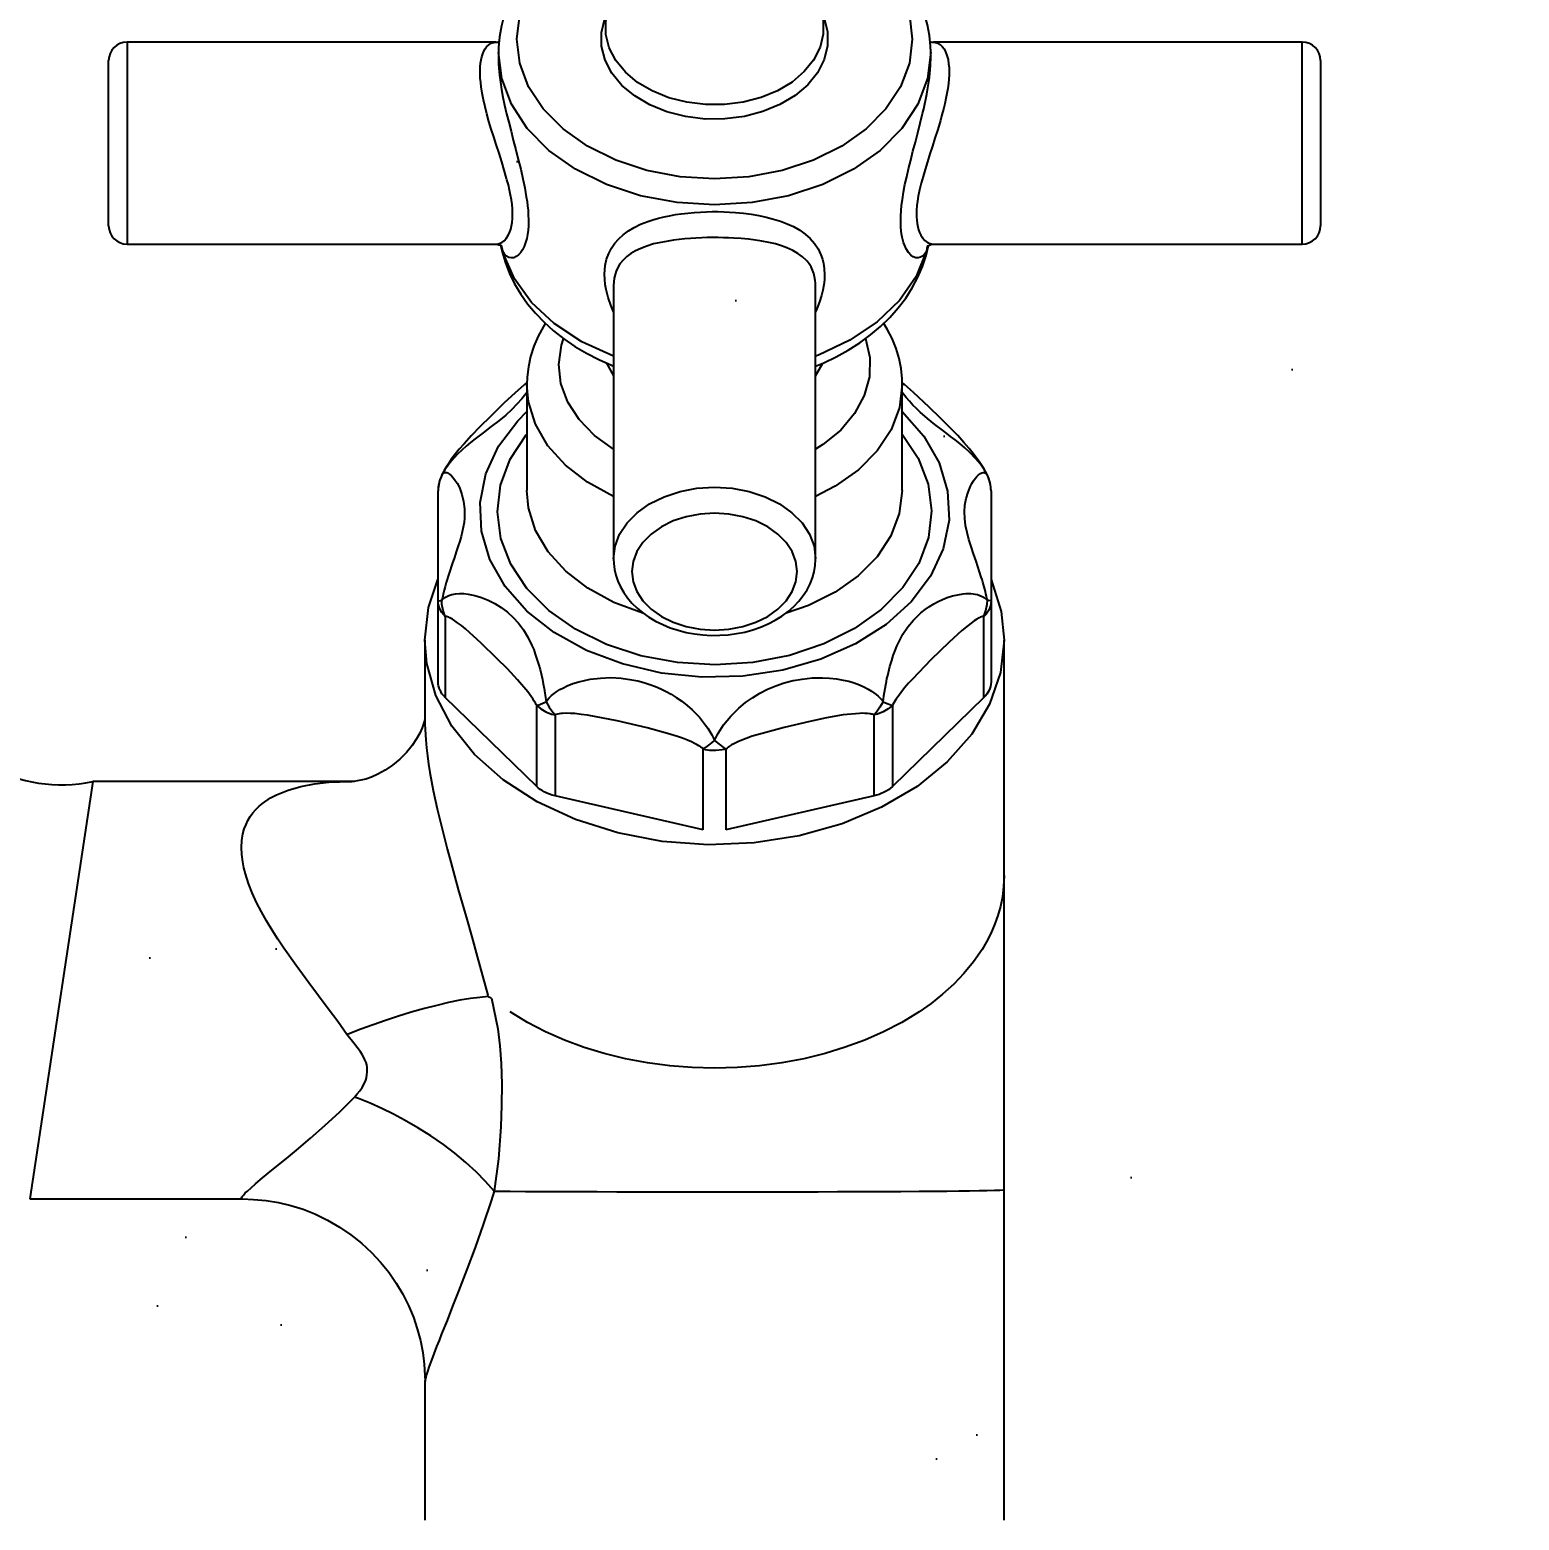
# Model space of a CAD drawing. Extents: x -36 to 357, y 137 to 237.
# Drawn here: x 42.574 to 42.647, y 152.6868 to 152.7598 of the extents above; entities that cross this region are included whole.
import ezdxf

# ---------------------------------------------------------------- set-up
doc = ezdxf.new("R2010")
doc.units = 0
doc.header["$LTSCALE"] = 0.01
doc.layers.get('0').update_dxf_attribs({"linetype": 'CONTINUOUS'})
doc.layers.get('DEFPOINTS').update_dxf_attribs({"linetype": 'CONTINUOUS'})
for name, color, linetype in [('01', 1, 'CONTINUOUS'), ('A-HACHURAPARED', 254, 'CONTINUOUS'), ('ARQ-CTA-1_025', 1, 'CONTINUOUS')]:
    doc.layers.add(name, color=color, linetype=linetype)
doc.styles.add('FNDE Texto Cota 0025', font='verdana.ttf', dxfattribs={"height": 0.04})
doc.dimstyles.new('FNDE 1-0025', dxfattribs={"dimscale": 5, "dimtxt": 0.04, "dimasz": 0.0035, "dimexe": 0.15, "dimexo": 0.15, "dimgap": 0.0025, "dimtad": 1, "dimzin": 1, "dimdsep": 46, "dimtxsty": 'FNDE Texto Cota 0025', "dimblk": 'tic', "dimcen": 0.015, "dimdle": 0.15, "dimse1": 1, "dimse2": 1, "dimclrd": 251, "dimclre": 251, "dimclrt": 256, "dimaunit": 1, "dimadec": 3, "dimazin": 0, "dimtfac": 1, "dimtix": 1, "dimtmove": 2, "dimatfit": 3, "dimfxl": 0.15, "dimtvp": 1, "dimtolj": 1, "dimtzin": 0, "dimarcsym": 0})

# ---------------------------------------------------------------- blocks, each defined once
blk = doc.blocks.new('tic')
at = {"color": 251}
for p, q in [((0, -1), (0, 1)), ((-1, 0), (1, 0))]:
    blk.add_line(p, q, dxfattribs=at)
blk.add_line((-0.6, -0.6), (0.6, 0.6))
blk = doc.blocks.new('*D446')
at = {"layer": 'ARQ-CTA-1_025', "color": 251, "lineweight": -2}
for p, q in [((42.423507, 152.69332), (42.423507, 152.71082)), ((42.423507, 152.62582), (42.423507, 152.67582)), ((42.423507, 152.60832), (42.423507, 152.59082))]:
    blk.add_line(p, q, dxfattribs=at)
at = {"layer": 'DEFPOINTS', "color": 0}
for p in [(42.423507, 152.67582), (42.835528, 152.67582), (42.835528, 152.62582)]:
    blk.add_point(p, dxfattribs=at)
at = {"layer": 'ARQ-CTA-1_025', "color": 251, "lineweight": -2, "xscale": 0.0175, "yscale": 0.0175, "zscale": 0.0175}
for p, rotation in [((42.423507, 152.67582), 270), ((42.423507, 152.62582), 90)]:
    blk.add_blockref('tic', p, dxfattribs=dict(at, rotation=rotation))
at = {"layer": 'ARQ-CTA-1_025', "insert": (42.390188, 152.65082), "char_height": 0.04, "attachment_point": 5, "rotation": 90, "style": 'FNDE Texto Cota 0025'}
blk.add_mtext('\\A1;0.05', dxfattribs=at)
blk = doc.blocks.new('*D447')
at = {"layer": 'ARQ-CTA-1_025', "color": 251, "lineweight": -2}
for p, q in [((42.300375, 152.783372), (42.300375, 152.800872)), ((42.300375, 152.675872), (42.300375, 152.765872)), ((42.300375, 152.658372), (42.300375, 152.640872))]:
    blk.add_line(p, q, dxfattribs=at)
at = {"layer": 'DEFPOINTS', "color": 0}
for p in [(42.300375, 152.765872), (42.712396, 152.765872), (42.712396, 152.675872)]:
    blk.add_point(p, dxfattribs=at)
at = {"layer": 'ARQ-CTA-1_025', "color": 251, "lineweight": -2, "xscale": 0.0175, "yscale": 0.0175, "zscale": 0.0175}
for p, rotation in [((42.300375, 152.765872), 270), ((42.300375, 152.675872), 90)]:
    blk.add_blockref('tic', p, dxfattribs=dict(at, rotation=rotation))
at = {"layer": 'ARQ-CTA-1_025', "insert": (42.267056, 152.720872), "char_height": 0.04, "attachment_point": 5, "rotation": 90, "style": 'FNDE Texto Cota 0025'}
blk.add_mtext('\\A1;0.10', dxfattribs=at)
blk = doc.blocks.new('A$C093F1C31')
at = {"layer": '01', "ltscale": 10}
for p, q in [((0.05583, 0.13874), (0.05583, 0.12224)), ((0.08595, 0.13874), (0.05583, 0.13874)), ((0.08617, 0.13793), (0.08617, 0.13738)), ((0.12149, 0.13738), (0.12149, 0.13793)), ((0.15183, 0.13874), (0.1217, 0.13874)), ((0.15183, 0.12224), (0.15183, 0.13874)), ((0.05433, 0.12374), (0.05433, 0.13724)), ((0.12149, 0.13728), (0.12149, 0.13738)), ((0.15333, 0.13724), (0.15333, 0.12374)), ((0.05583, 0.12224), (0.08595, 0.12224)), ((0.08636, 0.12217), (0.08637, 0.12213)), ((0.08636, 0.12214), (0.08638, 0.12205)), ((0.1217, 0.12224), (0.15183, 0.12224)), ((0.09558, 0.11886), (0.09558, 0.11882)), ((0.09558, 0.11882), (0.09558, 0.09654)), ((0.11208, 0.09654), (0.11208, 0.11882)), ((0.0885, 0.11077), (0.0885, 0.10211)), ((0.11916, 0.10211), (0.11916, 0.11077)), ((0.08125, 0.09307), (0.08125, 0.10207)), ((0.12641, 0.10207), (0.12641, 0.09307)), ((0.08125, 0.08646), (0.08125, 0.09307)), ((0.12641, 0.09307), (0.12641, 0.08646)), ((0.08182, 0.09182), (0.08182, 0.08521)), ((0.12583, 0.08521), (0.12583, 0.09182)), ((0.08017, 0.08989), (0.08017, 0.08322)), ((0.12748, 0.07065), (0.12748, 0.08989)), ((0.0893, 0.07793), (0.08182, 0.08521)), ((0.0893, 0.07793), (0.0893, 0.08454)), ((0.12583, 0.08521), (0.11836, 0.07793)), ((0.11836, 0.08454), (0.11836, 0.07793)), ((0.0908, 0.08377), (0.0908, 0.07716)), ((0.11686, 0.07716), (0.11686, 0.08377)), ((0.1029, 0.07438), (0.1029, 0.08099)), ((0.10475, 0.08099), (0.10475, 0.07438)), ((0.05303, 0.07834), (0.04789, 0.04423)), ((0.07415, 0.07834), (0.05303, 0.07834)), ((0.07406, 0.07834), (0.07415, 0.07834)), ((0.07415, 0.07834), (0.07419, 0.07834)), ((0.1029, 0.07438), (0.0908, 0.07716)), ((0.11686, 0.07716), (0.10475, 0.07438)), ((0.12748, 0.04498), (0.12748, 0.07065)), ((0.04789, 0.04423), (0.06527, 0.04423)), ((0.12748, 0.01799), (0.12748, 0.04498)), ((0.08017, 0.02934), (0.08017, 0.01799))]:
    blk.add_line(p, q, dxfattribs=at)
for points in [[(0.10002, 0.15055, 0), (0.09962, 0.15049, 0), (0.09846, 0.15025, 0), (0.09733, 0.14996, 0), (0.09622, 0.14961, 0), (0.09515, 0.1492, 0), (0.09412, 0.14874, 0), (0.09314, 0.14824, 0), (0.0922, 0.14768, 0), (0.09131, 0.14707, 0), (0.09049, 0.14642, 0), (0.08972, 0.14573, 0), (0.08902, 0.145, 0), (0.0884, 0.14424, 0), (0.08784, 0.14345, 0), (0.08736, 0.14263, 0), (0.08696, 0.14179, 0), (0.08664, 0.14093, 0), (0.08641, 0.14006, 0), (0.08625, 0.13918, 0), (0.08617, 0.1383, 0), (0.08617, 0.13789, 0)], [(0.11974, 0.14097, 0), (0.11998, 0.13899, 0), (0.11974, 0.13701, 0), (0.11901, 0.13508, 0), (0.11782, 0.13328, 0), (0.1162, 0.13165, 0), (0.11421, 0.13024, 0), (0.11191, 0.1291, 0), (0.10935, 0.12826, 0), (0.10663, 0.12774, 0), (0.10383, 0.12757, 0), (0.10102, 0.12774, 0), (0.0983, 0.12826, 0), (0.09575, 0.1291, 0), (0.09344, 0.13024, 0), (0.09145, 0.13165, 0), (0.08983, 0.13328, 0), (0.08864, 0.13508, 0), (0.08792, 0.13701, 0), (0.08767, 0.13899, 0), (0.08792, 0.14097, 0)], [(0.12149, 0.13796, 0), (0.12147, 0.13841, 0), (0.12139, 0.13929, 0), (0.12122, 0.14016, 0), (0.12098, 0.14102, 0), (0.12066, 0.14187, 0), (0.12025, 0.1427, 0), (0.11978, 0.1435, 0), (0.11923, 0.14428, 0), (0.1186, 0.14504, 0), (0.11791, 0.14576, 0), (0.11715, 0.14644, 0), (0.11633, 0.14708, 0), (0.11545, 0.14768, 0), (0.11451, 0.14824, 0), (0.11353, 0.14875, 0), (0.1125, 0.1492, 0), (0.11143, 0.14961, 0), (0.11033, 0.14995, 0), (0.1092, 0.15025, 0), (0.10804, 0.15049, 0), (0.10764, 0.15055, 0)], [(0.11243, 0.14158, 0), (0.11271, 0.1405, 0), (0.11271, 0.1394, 0), (0.11245, 0.13832, 0), (0.11192, 0.13728, 0), (0.11115, 0.13633, 0), (0.11016, 0.13548, 0), (0.10897, 0.13477, 0), (0.10763, 0.13422, 0), (0.10617, 0.13384, 0), (0.10464, 0.13365, 0), (0.10308, 0.13364, 0), (0.10155, 0.13383, 0), (0.10009, 0.1342, 0), (0.09874, 0.13475, 0), (0.09754, 0.13545, 0), (0.09654, 0.13629, 0), (0.09576, 0.13724, 0), (0.09522, 0.13827, 0), (0.09495, 0.13936, 0), (0.09494, 0.14045, 0), (0.0952, 0.14154, 0), (0.09522, 0.14158, 0)], [(0.11277, 0.14071, 0), (0.11305, 0.13959, 0), (0.11306, 0.13844, 0), (0.11279, 0.13732, 0), (0.11224, 0.13624, 0), (0.11144, 0.13525, 0), (0.1104, 0.13437, 0), (0.10917, 0.13364, 0), (0.10777, 0.13306, 0), (0.10626, 0.13267, 0), (0.10467, 0.13247, 0), (0.10305, 0.13246, 0), (0.10146, 0.13266, 0), (0.09994, 0.13304, 0), (0.09854, 0.13361, 0), (0.0973, 0.13434, 0), (0.09626, 0.13521, 0), (0.09544, 0.1362, 0), (0.09489, 0.13727, 0), (0.0946, 0.1384, 0), (0.09459, 0.13954, 0), (0.09487, 0.14066, 0), (0.09489, 0.14071, 0)], [(0.08596, 0.12224, 0), (0.08603, 0.12224, 0), (0.08623, 0.12228, 0), (0.08644, 0.12238, 0), (0.08664, 0.12252, 0), (0.0868, 0.12269, 0), (0.08694, 0.12291, 0), (0.08707, 0.12316, 0), (0.08718, 0.12346, 0), (0.08725, 0.12372, 0), (0.08729, 0.12401, 0), (0.08732, 0.12432, 0), (0.08733, 0.12465, 0), (0.08733, 0.12488, 0), (0.08732, 0.12512, 0), (0.08728, 0.12548, 0), (0.08723, 0.12585, 0), (0.08717, 0.12624, 0), (0.08708, 0.12665, 0), (0.08698, 0.12707, 0), (0.08687, 0.1275, 0), (0.08684, 0.12761, 0), (0.08665, 0.12828, 0), (0.08644, 0.12896, 0), (0.08622, 0.12966, 0), (0.08599, 0.13037, 0), (0.08579, 0.131, 0), (0.08559, 0.13163, 0), (0.0854, 0.13226, 0), (0.08522, 0.13289, 0), (0.08508, 0.13346, 0), (0.08495, 0.13402, 0), (0.08484, 0.13457, 0), (0.08476, 0.1351, 0), (0.08472, 0.13545, 0), (0.08469, 0.13579, 0), (0.08467, 0.13611, 0), (0.08467, 0.13643, 0), (0.08468, 0.13673, 0), (0.08471, 0.13701, 0), (0.08475, 0.13729, 0), (0.08481, 0.13755, 0), (0.08489, 0.13778, 0), (0.08498, 0.138, 0), (0.08508, 0.13819, 0), (0.0852, 0.13835, 0), (0.08539, 0.13853, 0), (0.08559, 0.13866, 0), (0.08581, 0.13872, 0), (0.08596, 0.13874, 0)], [(0.12149, 0.13793, 0), (0.12122, 0.13576, 0), (0.12042, 0.13366, 0), (0.11912, 0.13168, 0), (0.11735, 0.1299, 0), (0.11518, 0.12836, 0), (0.11266, 0.12711, 0), (0.10987, 0.12619, 0), (0.10689, 0.12563, 0), (0.10383, 0.12544, 0), (0.10076, 0.12563, 0), (0.09779, 0.12619, 0), (0.095, 0.12711, 0), (0.09248, 0.12836, 0), (0.0903, 0.1299, 0), (0.08853, 0.13168, 0), (0.08723, 0.13366, 0), (0.08644, 0.13576, 0), (0.08617, 0.1379, 0)], [(0.12171, 0.13874, 0), (0.12186, 0.13872, 0), (0.12206, 0.13866, 0), (0.12226, 0.13854, 0), (0.12242, 0.13839, 0), (0.12257, 0.13819, 0), (0.1227, 0.13795, 0), (0.12281, 0.13766, 0), (0.1229, 0.13733, 0), (0.12295, 0.13696, 0), (0.12298, 0.13668, 0), (0.12299, 0.13638, 0), (0.12298, 0.13607, 0), (0.12296, 0.13572, 0), (0.12293, 0.13535, 0), (0.12288, 0.13496, 0), (0.12281, 0.13455, 0), (0.12273, 0.13413, 0), (0.12263, 0.13369, 0), (0.12252, 0.13325, 0), (0.1224, 0.13279, 0), (0.12227, 0.13233, 0), (0.12206, 0.13161, 0), (0.12183, 0.13089, 0), (0.12163, 0.13025, 0), (0.12142, 0.12961, 0), (0.12121, 0.12897, 0), (0.12102, 0.12833, 0), (0.12086, 0.12777, 0), (0.12071, 0.12723, 0), (0.12058, 0.12668, 0), (0.12047, 0.12615, 0), (0.12041, 0.12576, 0), (0.12036, 0.12538, 0), (0.12033, 0.12501, 0), (0.12032, 0.12465, 0), (0.12032, 0.12443, 0), (0.12034, 0.12422, 0), (0.12037, 0.12393, 0), (0.12042, 0.12366, 0), (0.12049, 0.12341, 0), (0.12057, 0.12318, 0), (0.12067, 0.12298, 0), (0.12078, 0.1228, 0), (0.12081, 0.12275, 0), (0.121, 0.12254, 0), (0.12121, 0.12238, 0), (0.12144, 0.12228, 0), (0.12167, 0.12224, 0), (0.1217, 0.12224, 0)], [(0.12149, 0.13793, 0), (0.12149, 0.13796, 0)], [(0.08617, 0.13738, 0), (0.08617, 0.13719, 0), (0.08618, 0.13692, 0), (0.0862, 0.13664, 0), (0.08622, 0.13635, 0), (0.08625, 0.13605, 0), (0.08633, 0.13547, 0), (0.08642, 0.13487, 0), (0.08654, 0.13424, 0), (0.08668, 0.13358, 0), (0.08684, 0.13289, 0), (0.08701, 0.13219, 0), (0.0872, 0.13146, 0), (0.08738, 0.13074, 0), (0.08759, 0.12995, 0), (0.08779, 0.12916, 0), (0.08799, 0.12836, 0), (0.08817, 0.12758, 0), (0.08833, 0.12683, 0), (0.08839, 0.12646, 0), (0.08845, 0.12609, 0), (0.08851, 0.12573, 0), (0.08855, 0.12537, 0), (0.08859, 0.12502, 0), (0.08861, 0.12469, 0), (0.08863, 0.12413, 0), (0.08862, 0.12374, 0), (0.08859, 0.12338, 0), (0.08855, 0.12303, 0), (0.08849, 0.12271, 0), (0.08839, 0.12236, 0), (0.08827, 0.12205, 0), (0.08814, 0.12177, 0), (0.08798, 0.12154, 0), (0.08781, 0.12135, 0), (0.08762, 0.12122, 0), (0.08743, 0.12113, 0), (0.08723, 0.12111, 0), (0.08703, 0.12115, 0), (0.08684, 0.12125, 0), (0.08675, 0.12133, 0), (0.08667, 0.12143, 0), (0.08658, 0.12155, 0), (0.08651, 0.12168, 0)], [(0.12115, 0.12168, 0), (0.12106, 0.12154, 0), (0.12097, 0.12141, 0), (0.12081, 0.12126, 0), (0.12064, 0.12116, 0), (0.12046, 0.12111, 0), (0.12027, 0.12112, 0), (0.12006, 0.1212, 0), (0.11986, 0.12134, 0), (0.11966, 0.12156, 0), (0.11948, 0.12184, 0), (0.11933, 0.12218, 0), (0.11926, 0.12237, 0), (0.1192, 0.12259, 0), (0.11915, 0.12282, 0), (0.1191, 0.12307, 0), (0.11907, 0.12333, 0), (0.11904, 0.12361, 0), (0.11903, 0.12413, 0), (0.11904, 0.12454, 0), (0.11906, 0.12497, 0), (0.11911, 0.12542, 0), (0.11917, 0.12589, 0), (0.11926, 0.12648, 0), (0.11938, 0.1271, 0), (0.11952, 0.12774, 0), (0.11967, 0.1284, 0), (0.11985, 0.12911, 0), (0.12003, 0.12983, 0), (0.12023, 0.13058, 0), (0.12042, 0.13133, 0), (0.12062, 0.13211, 0), (0.12082, 0.1329, 0), (0.12091, 0.1333, 0), (0.121, 0.13369, 0), (0.12108, 0.13409, 0), (0.12116, 0.13448, 0), (0.12122, 0.13483, 0), (0.12128, 0.13517, 0), (0.12133, 0.13551, 0), (0.12138, 0.13584, 0), (0.12142, 0.13617, 0), (0.12145, 0.13649, 0), (0.12147, 0.13681, 0), (0.12148, 0.13711, 0), (0.12149, 0.13728, 0)], [(0.09557, 0.11672, 0), (0.09535, 0.11724, 0), (0.09513, 0.11789, 0), (0.09497, 0.11852, 0), (0.0949, 0.11895, 0), (0.09485, 0.11937, 0), (0.09484, 0.11978, 0), (0.09486, 0.12015, 0), (0.0949, 0.1205, 0), (0.09501, 0.121, 0), (0.09518, 0.12146, 0), (0.0954, 0.12191, 0), (0.09568, 0.12232, 0), (0.096, 0.12268, 0), (0.09637, 0.12301, 0), (0.09679, 0.12332, 0), (0.09726, 0.1236, 0), (0.09779, 0.12386, 0), (0.09837, 0.12409, 0), (0.09879, 0.12423, 0), (0.09924, 0.12435, 0), (0.0997, 0.12447, 0), (0.10015, 0.12456, 0), (0.10063, 0.12465, 0), (0.10111, 0.12472, 0), (0.10163, 0.12478, 0), (0.10216, 0.12483, 0), (0.10269, 0.12486, 0), (0.10316, 0.12488, 0), (0.10362, 0.12489, 0), (0.10409, 0.12489, 0), (0.10458, 0.12488, 0), (0.10506, 0.12486, 0), (0.10554, 0.12483, 0), (0.10619, 0.12476, 0), (0.10682, 0.12468, 0), (0.10745, 0.12457, 0), (0.10805, 0.12445, 0), (0.10865, 0.12429, 0), (0.10922, 0.12411, 0), (0.10976, 0.1239, 0), (0.11027, 0.12367, 0), (0.11078, 0.12338, 0), (0.11123, 0.12306, 0), (0.11164, 0.12269, 0), (0.112, 0.12229, 0), (0.11229, 0.12185, 0), (0.11252, 0.12137, 0), (0.11264, 0.12102, 0), (0.11273, 0.12065, 0), (0.11279, 0.12026, 0), (0.11281, 0.11974, 0), (0.1128, 0.11933, 0), (0.11275, 0.11892, 0), (0.11268, 0.11849, 0), (0.11257, 0.11805, 0), (0.1124, 0.11751, 0), (0.11219, 0.11696, 0), (0.11208, 0.11672, 0)], [(0.08596, 0.12224, 0), (0.08601, 0.12223, 0), (0.08621, 0.12219, 0), (0.08633, 0.12214, 0), (0.0864, 0.12209, 0), (0.08644, 0.12206, 0), (0.08644, 0.12206, 0)], [(0.08638, 0.12214, 0), (0.08636, 0.12217, 0)], [(0.08651, 0.12168, 0), (0.08646, 0.12192, 0), (0.08638, 0.12214, 0)], [(0.08638, 0.12205, 0), (0.08648, 0.1216, 0), (0.08674, 0.12071, 0), (0.08708, 0.11984, 0), (0.08749, 0.11899, 0), (0.08799, 0.11816, 0), (0.08855, 0.11736, 0), (0.08919, 0.11659, 0), (0.0899, 0.11585, 0), (0.09067, 0.11515, 0), (0.09151, 0.11449, 0), (0.09241, 0.11388, 0), (0.09336, 0.11332, 0), (0.09436, 0.1128, 0), (0.0954, 0.11234, 0), (0.09557, 0.11227, 0)], [(0.08639, 0.12214, 0), (0.08651, 0.12168, 0)], [(0.11208, 0.11882, 0), (0.11207, 0.11905, 0), (0.11205, 0.11926, 0), (0.112, 0.11956, 0), (0.11193, 0.11985, 0), (0.11183, 0.12012, 0), (0.11171, 0.12038, 0), (0.11155, 0.12062, 0), (0.11138, 0.12085, 0), (0.11133, 0.12091, 0), (0.11101, 0.12121, 0), (0.11064, 0.12148, 0), (0.11021, 0.12173, 0), (0.10974, 0.12194, 0), (0.10929, 0.1221, 0), (0.1088, 0.12225, 0), (0.10827, 0.12237, 0), (0.1077, 0.12248, 0), (0.10716, 0.12256, 0), (0.1066, 0.12263, 0), (0.10601, 0.12269, 0), (0.1054, 0.12273, 0), (0.10497, 0.12275, 0), (0.10455, 0.12276, 0), (0.10412, 0.12277, 0), (0.10367, 0.12277, 0), (0.10323, 0.12277, 0), (0.10278, 0.12275, 0), (0.10231, 0.12273, 0), (0.10185, 0.1227, 0), (0.10139, 0.12267, 0), (0.10093, 0.12262, 0), (0.10047, 0.12256, 0), (0.10004, 0.12249, 0), (0.09943, 0.12238, 0), (0.09885, 0.12225, 0), (0.0983, 0.12208, 0), (0.0978, 0.12189, 0), (0.09738, 0.12169, 0), (0.097, 0.12147, 0), (0.09665, 0.12122, 0), (0.09635, 0.12093, 0), (0.0961, 0.12062, 0), (0.0959, 0.12028, 0), (0.09578, 0.12002, 0), (0.0957, 0.11975, 0), (0.09563, 0.11947, 0), (0.09559, 0.11917, 0), (0.09558, 0.11886, 0)], [(0.11208, 0.11228, 0), (0.11274, 0.11255, 0), (0.11377, 0.11303, 0), (0.11475, 0.11358, 0), (0.11569, 0.11417, 0), (0.11657, 0.11482, 0), (0.11739, 0.11551, 0), (0.11815, 0.11624, 0), (0.11883, 0.11702, 0), (0.11944, 0.11783, 0), (0.11998, 0.11867, 0), (0.12043, 0.11953, 0), (0.12081, 0.12042, 0), (0.1211, 0.12132, 0), (0.12129, 0.12213, 0)], [(0.12126, 0.12212, 0), (0.12118, 0.1219, 0), (0.12115, 0.12168, 0)], [(0.12126, 0.12212, 0), (0.12115, 0.12168, 0)], [(0.1212, 0.12204, 0), (0.12121, 0.12205, 0), (0.12125, 0.12209, 0), (0.12132, 0.12213, 0), (0.12143, 0.12219, 0), (0.12158, 0.12223, 0), (0.12171, 0.12224, 0)], [(0.09558, 0.11308, 0), (0.09299, 0.11426, 0), (0.09073, 0.11574, 0), (0.08888, 0.11747, 0), (0.08747, 0.11941, 0), (0.08656, 0.12149, 0), (0.08651, 0.12168, 0)], [(0.12115, 0.12168, 0), (0.12029, 0.11959, 0), (0.11893, 0.11764, 0), (0.11711, 0.11589, 0), (0.11488, 0.11438, 0), (0.11233, 0.11317, 0), (0.11208, 0.11308, 0)], [(0.08999, 0.11576, 0), (0.08984, 0.1155, 0), (0.08941, 0.11471, 0), (0.08906, 0.11389, 0), (0.0888, 0.11306, 0), (0.08862, 0.11222, 0), (0.08852, 0.11137, 0), (0.0885, 0.11078, 0)], [(0.11916, 0.11078, 0), (0.11914, 0.11122, 0), (0.11906, 0.11207, 0), (0.1189, 0.1129, 0), (0.11865, 0.11372, 0), (0.11833, 0.11452, 0), (0.11793, 0.1153, 0), (0.11766, 0.11576, 0)], [(0.09558, 0.10549, 0), (0.09402, 0.10661, 0), (0.09276, 0.1079, 0), (0.09184, 0.10932, 0), (0.09128, 0.11084, 0), (0.0911, 0.1124, 0), (0.09131, 0.11397, 0), (0.09148, 0.11451, 0)], [(0.11617, 0.11452, 0), (0.11652, 0.11297, 0), (0.11648, 0.1114, 0), (0.11606, 0.10986, 0), (0.11527, 0.1084, 0), (0.11413, 0.10705, 0), (0.11267, 0.10587, 0), (0.11208, 0.10549, 0)], [(0.09499, 0.11252, 0), (0.09558, 0.11149, 0)], [(0.11208, 0.11149, 0), (0.11266, 0.11251, 0)], [(0.0885, 0.11092, 0), (0.08824, 0.11071, 0), (0.08754, 0.1101, 0), (0.08662, 0.10924, 0), (0.08549, 0.10814, 0), (0.08469, 0.10735, 0), (0.08395, 0.10658, 0), (0.08337, 0.10593, 0), (0.08297, 0.10548, 0), (0.08265, 0.10508, 0), (0.08235, 0.10469, 0), (0.08209, 0.1043, 0), (0.0819, 0.10401, 0), (0.08174, 0.10374, 0), (0.08159, 0.10347, 0), (0.08155, 0.10338, 0)], [(0.12611, 0.10338, 0), (0.1261, 0.1034, 0), (0.12596, 0.10367, 0), (0.12581, 0.10392, 0), (0.12566, 0.10416, 0), (0.12544, 0.10449, 0), (0.12521, 0.10481, 0), (0.12496, 0.10513, 0), (0.12463, 0.10554, 0), (0.12419, 0.10604, 0), (0.12369, 0.10659, 0), (0.12308, 0.10722, 0), (0.12226, 0.10804, 0), (0.12135, 0.10893, 0), (0.12008, 0.11012, 0), (0.11933, 0.11077, 0), (0.11916, 0.11092, 0)], [(0.0885, 0.11013, 0), (0.08841, 0.11002, 0), (0.08807, 0.10959, 0), (0.08768, 0.10915, 0), (0.08725, 0.10871, 0), (0.08677, 0.10827, 0), (0.0862, 0.1078, 0), (0.08558, 0.10733, 0), (0.08493, 0.10683, 0), (0.0846, 0.10658, 0), (0.08426, 0.10632, 0), (0.0839, 0.10603, 0), (0.08354, 0.10573, 0), (0.08319, 0.10541, 0), (0.08284, 0.10508, 0), (0.08258, 0.10481, 0), (0.08234, 0.10454, 0), (0.08211, 0.10425, 0), (0.082, 0.1041, 0), (0.08189, 0.10396, 0), (0.0818, 0.10381, 0), (0.08171, 0.10367, 0), (0.08162, 0.10352, 0), (0.08155, 0.10337, 0)], [(0.09558, 0.10163, 0), (0.09346, 0.10278, 0), (0.09166, 0.10418, 0), (0.09022, 0.10577, 0), (0.0892, 0.10752, 0), (0.08863, 0.10936, 0), (0.0885, 0.11078, 0)], [(0.11916, 0.11078, 0), (0.11893, 0.1089, 0), (0.11824, 0.10707, 0), (0.11711, 0.10536, 0), (0.11558, 0.10381, 0), (0.11369, 0.10247, 0), (0.11208, 0.10163, 0)], [(0.12611, 0.10337, 0), (0.12602, 0.10354, 0), (0.12588, 0.10378, 0), (0.12572, 0.10402, 0), (0.12555, 0.10425, 0), (0.12536, 0.10449, 0), (0.12519, 0.10468, 0), (0.12502, 0.10487, 0), (0.12484, 0.10505, 0), (0.12465, 0.10524, 0), (0.12426, 0.1056, 0), (0.12385, 0.10595, 0), (0.12348, 0.10624, 0), (0.12311, 0.10653, 0), (0.12279, 0.10678, 0), (0.12246, 0.10703, 0), (0.12182, 0.10751, 0), (0.12121, 0.108, 0), (0.12063, 0.1085, 0), (0.12032, 0.1088, 0), (0.12002, 0.10909, 0), (0.11975, 0.1094, 0), (0.11949, 0.1097, 0), (0.11927, 0.10998, 0), (0.11915, 0.11013, 0)], [(0.11916, 0.10856, 0), (0.12092, 0.10655, 0), (0.12217, 0.10436, 0), (0.12286, 0.10205, 0), (0.12298, 0.09969, 0), (0.12251, 0.09734, 0), (0.12147, 0.0951, 0), (0.1199, 0.09301, 0), (0.11784, 0.09115, 0), (0.11535, 0.08957, 0), (0.11251, 0.08832, 0), (0.10941, 0.08744, 0), (0.10614, 0.08695, 0), (0.1028, 0.08687, 0), (0.09949, 0.0872, 0), (0.09631, 0.08794, 0), (0.09336, 0.08905, 0), (0.09073, 0.09051, 0), (0.0885, 0.09226, 0), (0.08673, 0.09427, 0), (0.08548, 0.09646, 0), (0.08479, 0.09878, 0), (0.08468, 0.10114, 0), (0.08515, 0.10348, 0), (0.08618, 0.10573, 0), (0.08776, 0.10781, 0), (0.0885, 0.10856, 0)], [(0.11916, 0.10672, 0), (0.12047, 0.10474, 0), (0.12128, 0.10263, 0), (0.12156, 0.10045, 0), (0.1213, 0.09827, 0), (0.12051, 0.09616, 0), (0.11921, 0.09418, 0), (0.11745, 0.09238, 0), (0.11527, 0.09083, 0), (0.11274, 0.08957, 0), (0.10995, 0.08864, 0), (0.10696, 0.08807, 0), (0.10388, 0.08787, 0), (0.1008, 0.08806, 0), (0.09781, 0.08861, 0), (0.09501, 0.08953, 0), (0.09247, 0.09078, 0), (0.09028, 0.09232, 0), (0.0885, 0.09411, 0), (0.08718, 0.09609, 0), (0.08637, 0.09819, 0), (0.08609, 0.10037, 0), (0.08635, 0.10255, 0), (0.08714, 0.10466, 0), (0.08844, 0.10665, 0), (0.0885, 0.10672, 0)], [(0.08155, 0.10337, 0), (0.08159, 0.10344, 0), (0.08165, 0.1035, 0), (0.08172, 0.10355, 0), (0.0818, 0.10357, 0), (0.08188, 0.10358, 0), (0.08195, 0.10357, 0), (0.08203, 0.10354, 0), (0.0821, 0.1035, 0), (0.08218, 0.10345, 0), (0.08234, 0.10331, 0), (0.08251, 0.10313, 0), (0.08265, 0.10294, 0), (0.08279, 0.10272, 0), (0.0829, 0.10251, 0), (0.08301, 0.10228, 0), (0.08319, 0.10178, 0), (0.08333, 0.10122, 0), (0.0834, 0.10062, 0), (0.08341, 0.10025, 0), (0.0834, 0.09988, 0), (0.08336, 0.0995, 0), (0.0833, 0.09911, 0), (0.08322, 0.09874, 0), (0.08312, 0.09836, 0), (0.08301, 0.09797, 0), (0.08289, 0.09758, 0), (0.08273, 0.09711, 0), (0.08257, 0.09663, 0), (0.0824, 0.09613, 0), (0.08231, 0.09587, 0), (0.08222, 0.0956, 0), (0.08214, 0.09535, 0), (0.08206, 0.0951, 0), (0.08198, 0.09485, 0), (0.08191, 0.09459, 0), (0.08182, 0.09428, 0), (0.08173, 0.09397, 0), (0.08166, 0.09365, 0), (0.08162, 0.09349, 0), (0.08159, 0.09334, 0), (0.08155, 0.09314, 0)], [(0.12611, 0.09314, 0), (0.12607, 0.09331, 0), (0.12603, 0.09349, 0), (0.12599, 0.09367, 0), (0.12595, 0.09385, 0), (0.1259, 0.09404, 0), (0.12585, 0.09423, 0), (0.12574, 0.09461, 0), (0.12568, 0.09483, 0), (0.12561, 0.09504, 0), (0.12547, 0.09547, 0), (0.12533, 0.0959, 0), (0.12519, 0.09633, 0), (0.12508, 0.09664, 0), (0.12498, 0.09694, 0), (0.12478, 0.09753, 0), (0.1246, 0.09812, 0), (0.12445, 0.09869, 0), (0.12433, 0.09925, 0), (0.12426, 0.09981, 0), (0.12424, 0.10036, 0), (0.12428, 0.1009, 0), (0.12437, 0.10145, 0), (0.12453, 0.10198, 0), (0.12473, 0.10246, 0), (0.12485, 0.10269, 0), (0.12497, 0.10289, 0), (0.12511, 0.10308, 0), (0.12525, 0.10325, 0), (0.1254, 0.10339, 0), (0.12554, 0.1035, 0), (0.12565, 0.10355, 0), (0.12576, 0.10358, 0), (0.12586, 0.10357, 0), (0.12591, 0.10356, 0), (0.12595, 0.10354, 0), (0.126, 0.10351, 0), (0.12604, 0.10347, 0), (0.12607, 0.10343, 0), (0.12611, 0.10337, 0)], [(0.08155, 0.10337, 0), (0.08136, 0.10289, 0), (0.08126, 0.10237, 0), (0.08125, 0.10207, 0)], [(0.09558, 0.09654, 0), (0.0957, 0.09756, 0), (0.09607, 0.09854, 0), (0.09668, 0.09946, 0), (0.09751, 0.10029, 0), (0.09852, 0.10101, 0), (0.0997, 0.1016, 0), (0.10101, 0.10203, 0), (0.10239, 0.10229, 0), (0.10383, 0.10238, 0), (0.10526, 0.10229, 0), (0.10665, 0.10203, 0), (0.10795, 0.1016, 0), (0.10913, 0.10101, 0), (0.11015, 0.10029, 0), (0.11097, 0.09946, 0), (0.11158, 0.09854, 0), (0.11195, 0.09756, 0), (0.11208, 0.09655, 0)], [(0.12641, 0.10207, 0), (0.12636, 0.10259, 0), (0.12623, 0.10309, 0), (0.12611, 0.10337, 0)], [(0.09796, 0.0921, 0), (0.09559, 0.09297, 0), (0.09347, 0.09412, 0), (0.09167, 0.09551, 0), (0.09023, 0.0971, 0), (0.08921, 0.09885, 0), (0.08863, 0.10069, 0), (0.0885, 0.10211, 0)], [(0.11916, 0.10211, 0), (0.11892, 0.10023, 0), (0.11823, 0.0984, 0), (0.1171, 0.09669, 0), (0.11557, 0.09514, 0), (0.11368, 0.09381, 0), (0.11149, 0.09272, 0), (0.10968, 0.09209, 0)], [(0.09558, 0.09654, 0), (0.09559, 0.09615, 0), (0.09566, 0.09566, 0), (0.09577, 0.09518, 0), (0.09593, 0.0947, 0), (0.09615, 0.09424, 0), (0.09641, 0.09378, 0), (0.09672, 0.09333, 0), (0.09708, 0.09291, 0), (0.0975, 0.0925, 0), (0.09796, 0.09211, 0), (0.09846, 0.09176, 0), (0.09901, 0.09143, 0), (0.09959, 0.09115, 0), (0.10021, 0.0909, 0), (0.10085, 0.09069, 0), (0.1015, 0.09052, 0), (0.10218, 0.0904, 0), (0.10286, 0.09031, 0), (0.10355, 0.09027, 0), (0.10425, 0.09028, 0), (0.10494, 0.09033, 0), (0.10562, 0.09042, 0), (0.10629, 0.09055, 0), (0.10695, 0.09073, 0), (0.10758, 0.09095, 0), (0.1082, 0.09121, 0), (0.10878, 0.09151, 0), (0.10932, 0.09185, 0), (0.10983, 0.09222, 0), (0.1103, 0.09263, 0), (0.11071, 0.09306, 0), (0.11107, 0.09352, 0), (0.11138, 0.09399, 0), (0.11163, 0.09448, 0), (0.11182, 0.09498, 0), (0.11196, 0.09547, 0), (0.11204, 0.09597, 0), (0.11208, 0.09647, 0), (0.11208, 0.09655, 0)], [(0.08017, 0.08989, 0), (0.08047, 0.09255, 0), (0.08122, 0.09483, 0)], [(0.12643, 0.09483, 0), (0.12725, 0.09223, 0), (0.12748, 0.08989, 0)], [(0.08125, 0.09307, 0), (0.08129, 0.0931, 0), (0.08143, 0.09312, 0), (0.08155, 0.09314, 0)], [(0.08182, 0.09182, 0), (0.08155, 0.09214, 0), (0.08136, 0.09249, 0), (0.08126, 0.09285, 0), (0.08125, 0.09307, 0)], [(0.08155, 0.09314, 0), (0.08162, 0.09322, 0), (0.08171, 0.09329, 0), (0.0818, 0.09336, 0), (0.0819, 0.09342, 0), (0.08201, 0.09348, 0), (0.08213, 0.09353, 0), (0.08237, 0.09361, 0), (0.08252, 0.09364, 0), (0.08267, 0.09367, 0), (0.083, 0.09369, 0), (0.08334, 0.09369, 0), (0.0837, 0.09365, 0), (0.08397, 0.0936, 0), (0.08424, 0.09354, 0), (0.08479, 0.09337, 0), (0.08534, 0.09315, 0), (0.08588, 0.09287, 0), (0.0864, 0.09254, 0), (0.0869, 0.09217, 0), (0.08737, 0.09174, 0), (0.0878, 0.09127, 0), (0.08821, 0.09072, 0), (0.08858, 0.09012, 0), (0.0889, 0.08946, 0), (0.08905, 0.08911, 0), (0.08918, 0.08874, 0), (0.08932, 0.08834, 0), (0.08945, 0.08792, 0), (0.08957, 0.08748, 0), (0.08968, 0.08703, 0), (0.08976, 0.08667, 0), (0.08983, 0.08631, 0), (0.0899, 0.08594, 0), (0.08993, 0.08575, 0), (0.08996, 0.08556, 0), (0.08999, 0.08538, 0), (0.09001, 0.08521, 0), (0.09004, 0.08503, 0), (0.09006, 0.08485, 0)], [(0.08182, 0.09182, 0), (0.08165, 0.09232, 0), (0.08156, 0.09283, 0), (0.08155, 0.09314, 0)], [(0.1176, 0.08485, 0), (0.11762, 0.08505, 0), (0.11766, 0.08534, 0), (0.1177, 0.08564, 0), (0.11775, 0.08594, 0), (0.11781, 0.08624, 0), (0.11786, 0.0865, 0), (0.11791, 0.08675, 0), (0.11797, 0.087, 0), (0.11803, 0.08724, 0), (0.11815, 0.08774, 0), (0.1183, 0.08822, 0), (0.11843, 0.08864, 0), (0.11858, 0.08905, 0), (0.11872, 0.08939, 0), (0.11888, 0.08972, 0), (0.11922, 0.09036, 0), (0.11961, 0.09096, 0), (0.12007, 0.09152, 0), (0.12037, 0.09183, 0), (0.12069, 0.09211, 0), (0.12103, 0.09238, 0), (0.12138, 0.09263, 0), (0.12173, 0.09284, 0), (0.12208, 0.09304, 0), (0.12245, 0.09321, 0), (0.12283, 0.09336, 0), (0.12326, 0.0935, 0), (0.12369, 0.0936, 0), (0.12413, 0.09367, 0), (0.12434, 0.09369, 0), (0.12456, 0.09369, 0), (0.12475, 0.09369, 0), (0.12494, 0.09367, 0), (0.12512, 0.09365, 0), (0.1253, 0.09361, 0), (0.1255, 0.09354, 0), (0.12568, 0.09346, 0), (0.12586, 0.09336, 0), (0.12594, 0.09329, 0), (0.12602, 0.09323, 0), (0.12611, 0.09314, 0)], [(0.12583, 0.09182, 0), (0.126, 0.09232, 0), (0.12609, 0.09283, 0), (0.12611, 0.09314, 0)], [(0.12641, 0.09307, 0), (0.12636, 0.0927, 0), (0.12623, 0.09234, 0), (0.12601, 0.09201, 0), (0.12583, 0.09182, 0)], [(0.12641, 0.09307, 0), (0.12636, 0.0931, 0), (0.12623, 0.09312, 0), (0.12611, 0.09314, 0)], [(0.0893, 0.08454, 0), (0.08925, 0.08464, 0), (0.0892, 0.08473, 0), (0.08915, 0.08482, 0), (0.0891, 0.08491, 0), (0.08897, 0.0851, 0), (0.08884, 0.08529, 0), (0.0887, 0.08548, 0), (0.08856, 0.08566, 0), (0.08774, 0.08665, 0), (0.0869, 0.08754, 0), (0.08605, 0.08838, 0), (0.08476, 0.08964, 0), (0.08347, 0.0908, 0), (0.08315, 0.09107, 0), (0.08284, 0.09131, 0), (0.08262, 0.09146, 0), (0.08242, 0.0916, 0), (0.08221, 0.09171, 0), (0.08211, 0.09176, 0), (0.08201, 0.0918, 0), (0.08194, 0.09181, 0), (0.08188, 0.09182, 0), (0.08182, 0.09182, 0)], [(0.12583, 0.09182, 0), (0.12579, 0.09182, 0), (0.12571, 0.09181, 0), (0.12562, 0.09179, 0), (0.12553, 0.09175, 0), (0.12543, 0.09171, 0), (0.12524, 0.0916, 0), (0.12504, 0.09147, 0), (0.12453, 0.09109, 0), (0.12402, 0.09066, 0), (0.123, 0.08973, 0), (0.12149, 0.08828, 0), (0.11999, 0.08671, 0), (0.11967, 0.08636, 0), (0.11935, 0.08598, 0), (0.11903, 0.08559, 0), (0.11873, 0.08517, 0), (0.11864, 0.08504, 0), (0.11856, 0.08491, 0), (0.11848, 0.08477, 0), (0.1184, 0.08463, 0), (0.11836, 0.08454, 0)], [(0.12748, 0.08989, 0), (0.12718, 0.08724, 0), (0.12629, 0.08465, 0), (0.12483, 0.0822, 0), (0.12284, 0.07994, 0), (0.12037, 0.07794, 0), (0.11747, 0.07623, 0), (0.11424, 0.07487, 0), (0.11074, 0.0739, 0), (0.10706, 0.07332, 0), (0.1033, 0.07317, 0), (0.09956, 0.07344, 0), (0.09592, 0.07413, 0), (0.09248, 0.07522, 0), (0.08933, 0.07667, 0), (0.08655, 0.07847, 0), (0.08421, 0.08055, 0), (0.08236, 0.08287, 0), (0.08105, 0.08537, 0), (0.08033, 0.08798, 0), (0.08017, 0.08989, 0)], [(0.08182, 0.08521, 0), (0.08168, 0.08536, 0), (0.08156, 0.08551, 0), (0.08146, 0.08568, 0), (0.08137, 0.08585, 0), (0.08132, 0.086, 0), (0.08128, 0.08615, 0), (0.08125, 0.0863, 0), (0.08125, 0.08646, 0)], [(0.09006, 0.08485, 0), (0.09016, 0.08499, 0), (0.09032, 0.08517, 0), (0.09051, 0.08535, 0), (0.09072, 0.08552, 0), (0.09094, 0.08568, 0), (0.0912, 0.08585, 0), (0.09148, 0.086, 0), (0.09178, 0.08614, 0), (0.09225, 0.08633, 0), (0.09274, 0.08649, 0), (0.0932, 0.0866, 0), (0.09366, 0.08669, 0), (0.0945, 0.08679, 0), (0.09534, 0.08682, 0), (0.09621, 0.08677, 0), (0.09706, 0.08665, 0), (0.09756, 0.08655, 0), (0.09805, 0.08642, 0), (0.09854, 0.08627, 0), (0.09901, 0.08609, 0), (0.09944, 0.0859, 0), (0.09987, 0.08569, 0), (0.10028, 0.08546, 0), (0.10069, 0.08521, 0), (0.10114, 0.0849, 0), (0.10158, 0.08455, 0), (0.102, 0.08418, 0), (0.10241, 0.08377, 0), (0.10259, 0.08358, 0), (0.10276, 0.08338, 0), (0.10293, 0.08317, 0), (0.10309, 0.08295, 0), (0.10328, 0.08269, 0), (0.10345, 0.08243, 0), (0.10361, 0.08215, 0), (0.10375, 0.08187, 0), (0.10383, 0.08169, 0)], [(0.10383, 0.08169, 0), (0.10392, 0.0819, 0), (0.10403, 0.08211, 0), (0.10415, 0.08232, 0), (0.10428, 0.08254, 0), (0.10442, 0.08276, 0), (0.10457, 0.08297, 0), (0.10485, 0.08333, 0), (0.10515, 0.08367, 0), (0.10548, 0.08401, 0), (0.10582, 0.08433, 0), (0.10636, 0.08478, 0), (0.10692, 0.08518, 0), (0.10752, 0.08555, 0), (0.10815, 0.08587, 0), (0.10882, 0.08616, 0), (0.10951, 0.08639, 0), (0.11024, 0.08658, 0), (0.11098, 0.08671, 0), (0.11181, 0.0868, 0), (0.11264, 0.08681, 0), (0.11322, 0.08678, 0), (0.11378, 0.08672, 0), (0.11434, 0.08662, 0), (0.11479, 0.08652, 0), (0.11523, 0.08639, 0), (0.11566, 0.08623, 0), (0.11607, 0.08605, 0), (0.11638, 0.08589, 0), (0.11666, 0.08572, 0), (0.11685, 0.08559, 0), (0.11703, 0.08545, 0), (0.11719, 0.08531, 0), (0.1173, 0.0852, 0), (0.11741, 0.08509, 0), (0.11751, 0.08497, 0), (0.1176, 0.08485, 0)], [(0.12641, 0.08646, 0), (0.1264, 0.08628, 0), (0.12637, 0.0861, 0), (0.12631, 0.08593, 0), (0.12624, 0.08575, 0), (0.12616, 0.08561, 0), (0.12607, 0.08547, 0), (0.12596, 0.08534, 0), (0.12583, 0.08521, 0)], [(0.0893, 0.08454, 0), (0.08954, 0.08464, 0), (0.08985, 0.08476, 0), (0.09006, 0.08485, 0)], [(0.0893, 0.08454, 0), (0.08964, 0.08426, 0), (0.09005, 0.08403, 0), (0.0905, 0.08385, 0), (0.0908, 0.08377, 0)], [(0.09006, 0.08485, 0), (0.09031, 0.0844, 0), (0.09061, 0.08399, 0), (0.0908, 0.08377, 0)], [(0.1176, 0.08485, 0), (0.11734, 0.0844, 0), (0.11705, 0.08399, 0), (0.11686, 0.08377, 0)], [(0.11836, 0.08454, 0), (0.11801, 0.08426, 0), (0.11761, 0.08403, 0), (0.11715, 0.08385, 0), (0.11686, 0.08377, 0)], [(0.1176, 0.08485, 0), (0.11794, 0.08471, 0), (0.11822, 0.08459, 0), (0.11836, 0.08454, 0)], [(0.08017, 0.08348, 0), (0.08016, 0.08344, 0), (0.08013, 0.08329, 0), (0.08006, 0.08305, 0), (0.07993, 0.08271, 0), (0.07975, 0.08229, 0), (0.07948, 0.08181, 0), (0.07912, 0.08128, 0), (0.07867, 0.08071, 0), (0.07812, 0.08016, 0), (0.07752, 0.07966, 0), (0.07691, 0.07925, 0), (0.07632, 0.07893, 0), (0.07579, 0.0787, 0), (0.07533, 0.07854, 0), (0.07494, 0.07844, 0), (0.07463, 0.07838, 0), (0.07439, 0.07835, 0), (0.07423, 0.07834, 0), (0.07418, 0.07834, 0)], [(0.08017, 0.08322, 0), (0.08017, 0.08301, 0), (0.08018, 0.08258, 0), (0.08024, 0.08174, 0), (0.0803, 0.0811, 0), (0.08037, 0.08044, 0), (0.08047, 0.07975, 0), (0.08058, 0.07906, 0), (0.08071, 0.07833, 0), (0.08085, 0.0776, 0), (0.08117, 0.07611, 0), (0.08143, 0.07502, 0), (0.0817, 0.07393, 0), (0.08198, 0.07284, 0), (0.08227, 0.07174, 0), (0.08289, 0.06951, 0), (0.08353, 0.06728, 0), (0.08399, 0.06566, 0), (0.08444, 0.06405, 0), (0.0853, 0.06087, 0), (0.08533, 0.06076, 0)], [(0.1029, 0.08099, 0), (0.10283, 0.08105, 0), (0.10274, 0.08112, 0), (0.10265, 0.08119, 0), (0.10255, 0.08125, 0), (0.1024, 0.08134, 0), (0.10225, 0.08142, 0), (0.10193, 0.08157, 0), (0.10161, 0.08171, 0), (0.10121, 0.08187, 0), (0.1008, 0.08201, 0), (0.09997, 0.08227, 0), (0.09831, 0.08271, 0), (0.09587, 0.08328, 0), (0.09344, 0.08375, 0), (0.09292, 0.08382, 0), (0.09241, 0.08388, 0), (0.09207, 0.0839, 0), (0.09173, 0.08391, 0), (0.0914, 0.0839, 0), (0.09126, 0.08388, 0), (0.09113, 0.08386, 0), (0.09099, 0.08384, 0), (0.09087, 0.0838, 0), (0.0908, 0.08377, 0)], [(0.11686, 0.08377, 0), (0.11678, 0.0838, 0), (0.1167, 0.08383, 0), (0.11662, 0.08385, 0), (0.11653, 0.08386, 0), (0.11632, 0.08389, 0), (0.11611, 0.0839, 0), (0.11589, 0.08391, 0), (0.11566, 0.0839, 0), (0.11433, 0.08378, 0), (0.11297, 0.08354, 0), (0.11161, 0.08324, 0), (0.10951, 0.08276, 0), (0.10742, 0.08219, 0), (0.10691, 0.08203, 0), (0.1064, 0.08185, 0), (0.10606, 0.08172, 0), (0.10572, 0.08157, 0), (0.10539, 0.08141, 0), (0.10522, 0.08132, 0), (0.10506, 0.08122, 0), (0.10495, 0.08115, 0), (0.10485, 0.08107, 0), (0.10475, 0.08099, 0)], [(0.1029, 0.08099, 0), (0.10325, 0.08122, 0), (0.10361, 0.0815, 0), (0.10383, 0.08169, 0)], [(0.10383, 0.08169, 0), (0.1042, 0.08138, 0), (0.10455, 0.08112, 0), (0.10475, 0.08099, 0)], [(0.1029, 0.08099, 0), (0.10341, 0.08091, 0), (0.10393, 0.08089, 0), (0.10445, 0.08094, 0), (0.10475, 0.08099, 0)], [(0.07379, 0.05766, 0), (0.07304, 0.05872, 0), (0.07226, 0.05977, 0), (0.07147, 0.06083, 0), (0.07067, 0.0619, 0), (0.06964, 0.0633, 0), (0.06864, 0.06473, 0), (0.06815, 0.06546, 0), (0.06768, 0.0662, 0), (0.06723, 0.06695, 0), (0.06681, 0.0677, 0), (0.06642, 0.06846, 0), (0.06606, 0.06923, 0), (0.06575, 0.07001, 0), (0.0655, 0.07078, 0), (0.06537, 0.07128, 0), (0.06528, 0.07177, 0), (0.0652, 0.07237, 0), (0.06517, 0.07295, 0), (0.0652, 0.07352, 0), (0.0653, 0.07407, 0), (0.0654, 0.07446, 0), (0.06555, 0.07483, 0), (0.06571, 0.07516, 0), (0.0659, 0.07547, 0), (0.06611, 0.07577, 0), (0.06635, 0.07605, 0), (0.06662, 0.07631, 0), (0.06691, 0.07655, 0), (0.06756, 0.07699, 0), (0.06804, 0.07724, 0), (0.06899, 0.07763, 0), (0.07003, 0.07792, 0), (0.07114, 0.07814, 0), (0.07231, 0.07827, 0), (0.07406, 0.07834, 0)], [(0.0908, 0.07716, 0), (0.09056, 0.07722, 0), (0.09034, 0.0773, 0), (0.09012, 0.07739, 0), (0.08991, 0.07749, 0), (0.08974, 0.07759, 0), (0.08958, 0.07769, 0), (0.08943, 0.07781, 0), (0.0893, 0.07793, 0)], [(0.11836, 0.07793, 0), (0.1182, 0.07779, 0), (0.11803, 0.07766, 0), (0.11784, 0.07754, 0), (0.11764, 0.07743, 0), (0.11745, 0.07735, 0), (0.11726, 0.07728, 0), (0.11706, 0.07721, 0), (0.11686, 0.07716, 0)], [(0.12748, 0.07065, 0), (0.12744, 0.06975, 0), (0.12734, 0.06891, 0), (0.12718, 0.06813, 0), (0.12697, 0.0674, 0), (0.12673, 0.06672, 0), (0.12639, 0.06593, 0), (0.12603, 0.06523, 0), (0.12568, 0.06462, 0)], [(0.12568, 0.06462, 0), (0.12498, 0.06361, 0), (0.1242, 0.06266, 0), (0.12336, 0.06178, 0), (0.12246, 0.06096, 0), (0.12151, 0.06021, 0), (0.12054, 0.05952, 0)], [(0.08533, 0.06076, 0), (0.08465, 0.0607, 0), (0.08388, 0.0606, 0), (0.08303, 0.06046, 0), (0.0821, 0.06027, 0), (0.08114, 0.06005, 0), (0.08013, 0.05978, 0), (0.07905, 0.05948, 0), (0.07793, 0.05913, 0), (0.07695, 0.05881, 0), (0.07595, 0.05847, 0), (0.07493, 0.05809, 0), (0.07389, 0.0577, 0), (0.07379, 0.05766, 0)], [(0.08533, 0.06076, 0), (0.08534, 0.06076, 0), (0.08534, 0.06076, 0), (0.08535, 0.06075, 0), (0.08535, 0.06075, 0), (0.08536, 0.06075, 0), (0.08537, 0.06075, 0), (0.08538, 0.06075, 0), (0.08546, 0.06071, 0), (0.08549, 0.0607, 0), (0.08551, 0.06068, 0), (0.08554, 0.06067, 0), (0.08556, 0.06066, 0), (0.08558, 0.06064, 0), (0.0856, 0.06063, 0)], [(0.0856, 0.06063, 0), (0.0856, 0.06063, 0), (0.08611, 0.05814, 0), (0.08629, 0.05673, 0), (0.08639, 0.0553, 0), (0.08644, 0.05362, 0), (0.08643, 0.05189, 0), (0.08637, 0.05013, 0), (0.08617, 0.04752, 0), (0.08581, 0.04488, 0)], [(0.0948, 0.05612, 0), (0.09317, 0.05661, 0), (0.09157, 0.0572, 0), (0.09002, 0.05788, 0), (0.08854, 0.05865, 0), (0.08712, 0.05952, 0)], [(0.12054, 0.05952, 0), (0.11912, 0.05866, 0), (0.11764, 0.05788, 0), (0.11609, 0.0572, 0), (0.11449, 0.05662, 0), (0.11287, 0.05612, 0)], [(0.07442, 0.05256, 0), (0.07464, 0.05281, 0), (0.07486, 0.05307, 0), (0.07505, 0.05334, 0), (0.07521, 0.05363, 0), (0.07533, 0.05393, 0), (0.07539, 0.05414, 0), (0.07543, 0.05436, 0), (0.07545, 0.05459, 0), (0.07545, 0.05482, 0), (0.07544, 0.05501, 0), (0.07541, 0.0552, 0), (0.07536, 0.05538, 0), (0.07527, 0.05561, 0), (0.07516, 0.05583, 0), (0.07503, 0.05604, 0), (0.0749, 0.05625, 0), (0.07437, 0.05697, 0), (0.07379, 0.05766, 0)], [(0.10383, 0.05493, 0), (0.102, 0.05497, 0), (0.10017, 0.05512, 0), (0.09835, 0.05535, 0), (0.09655, 0.05569, 0), (0.0948, 0.05612, 0)], [(0.11287, 0.05612, 0), (0.11111, 0.05569, 0), (0.10931, 0.05536, 0), (0.1075, 0.05512, 0), (0.10566, 0.05497, 0), (0.10383, 0.05493, 0)], [(0.06527, 0.04423, 0), (0.06522, 0.04423, 0), (0.06518, 0.04426, 0), (0.06517, 0.0443, 0), (0.0652, 0.04437, 0), (0.06527, 0.04447, 0), (0.06536, 0.04458, 0), (0.06549, 0.04472, 0), (0.06566, 0.04487, 0), (0.06596, 0.04515, 0), (0.06633, 0.04547, 0), (0.06673, 0.04581, 0), (0.06737, 0.04634, 0), (0.06807, 0.04692, 0), (0.06885, 0.04755, 0), (0.06967, 0.04823, 0), (0.07081, 0.0492, 0), (0.07199, 0.05024, 0), (0.07321, 0.05136, 0), (0.07442, 0.05256, 0)], [(0.08581, 0.04488, 0), (0.08512, 0.04566, 0), (0.08436, 0.04644, 0), (0.08352, 0.04721, 0), (0.08262, 0.04796, 0), (0.08167, 0.04868, 0), (0.08066, 0.04938, 0), (0.0796, 0.05005, 0), (0.07851, 0.05068, 0), (0.07759, 0.05117, 0), (0.07664, 0.05163, 0), (0.07569, 0.05205, 0), (0.07473, 0.05244, 0), (0.07442, 0.05256, 0)], [(0.06527, 0.04423, 0), (0.06617, 0.0442, 0), (0.06719, 0.0441, 0), (0.06821, 0.04393, 0), (0.06922, 0.0437, 0), (0.07021, 0.04339, 0), (0.07117, 0.04301, 0), (0.07221, 0.04251, 0), (0.07319, 0.04194, 0), (0.07412, 0.04131, 0), (0.07499, 0.04062, 0), (0.0758, 0.03987, 0), (0.07654, 0.03908, 0), (0.07721, 0.03824, 0), (0.07782, 0.03736, 0), (0.07836, 0.03646, 0), (0.07882, 0.03553, 0), (0.07922, 0.03458, 0), (0.07954, 0.03362, 0), (0.0798, 0.03266, 0), (0.07999, 0.0317, 0), (0.08011, 0.03074, 0), (0.08017, 0.0298, 0), (0.08018, 0.02932, 0)], [(0.08583, 0.04487, 0), (0.08558, 0.04407, 0), (0.08493, 0.04215, 0), (0.08427, 0.04028, 0), (0.08359, 0.03846, 0), (0.08291, 0.0367, 0), (0.08243, 0.03548, 0), (0.08197, 0.03431, 0), (0.08153, 0.0332, 0), (0.08132, 0.03268, 0), (0.08112, 0.03218, 0), (0.0809, 0.03159, 0), (0.08069, 0.03105, 0), (0.08051, 0.03056, 0), (0.08037, 0.03014, 0), (0.08029, 0.02989, 0), (0.08023, 0.02967, 0), (0.0802, 0.02954, 0), (0.08018, 0.02943, 0), (0.08017, 0.02935, 0), (0.08017, 0.02934, 0)], [(0.08581, 0.04488, 0), (0.08581, 0.04488, 0), (0.08581, 0.04488, 0), (0.08582, 0.04488, 0), (0.08582, 0.04488, 0), (0.08582, 0.04487, 0), (0.08582, 0.04487, 0), (0.08583, 0.04487, 0), (0.08583, 0.04487, 0), (0.08583, 0.04487, 0)], [(0.08583, 0.04487, 0), (0.08712, 0.04486, 0), (0.08839, 0.04485, 0), (0.08975, 0.04484, 0), (0.09118, 0.04484, 0), (0.09267, 0.04483, 0), (0.09423, 0.04483, 0), (0.09583, 0.04482, 0), (0.09778, 0.04482, 0), (0.09977, 0.04481, 0), (0.10179, 0.04481, 0), (0.10383, 0.04481, 0), (0.10556, 0.04481, 0), (0.10728, 0.04481, 0), (0.10898, 0.04481, 0), (0.11066, 0.04482, 0), (0.11229, 0.04482, 0), (0.11388, 0.04483, 0), (0.11569, 0.04483, 0), (0.11741, 0.04484, 0), (0.11903, 0.04485, 0), (0.12054, 0.04486, 0), (0.12172, 0.04487, 0), (0.1228, 0.04488, 0), (0.12379, 0.04489, 0), (0.12466, 0.0449, 0), (0.12543, 0.04491, 0), (0.12608, 0.04493, 0), (0.12669, 0.04494, 0), (0.12713, 0.04495, 0), (0.12739, 0.04497, 0), (0.12748, 0.04498, 0)]]:
    blk.add_polyline3d(points, dxfattribs=at)
blk.add_polyline3d([(0.11058, 0.09548, 0), (0.11047, 0.09631, 0), (0.11017, 0.09712, 0), (0.10967, 0.09787, 0), (0.109, 0.09855, 0), (0.10817, 0.09914, 0), (0.1072, 0.09962, 0), (0.10614, 0.09997, 0), (0.105, 0.10018, 0), (0.10383, 0.10026, 0), (0.10265, 0.10018, 0), (0.10152, 0.09997, 0), (0.10045, 0.09962, 0), (0.09949, 0.09914, 0), (0.09866, 0.09855, 0), (0.09798, 0.09787, 0), (0.09748, 0.09712, 0), (0.09718, 0.09631, 0), (0.09708, 0.09548, 0), (0.09718, 0.09465, 0), (0.09748, 0.09385, 0), (0.09798, 0.0931, 0), (0.09866, 0.09242, 0), (0.09949, 0.09183, 0), (0.10045, 0.09135, 0), (0.10152, 0.091, 0), (0.10265, 0.09078, 0), (0.10383, 0.09071, 0), (0.105, 0.09078, 0), (0.10614, 0.091, 0), (0.1072, 0.09135, 0), (0.10817, 0.09183, 0), (0.109, 0.09242, 0), (0.10967, 0.0931, 0), (0.11017, 0.09385, 0), (0.11047, 0.09465, 0)], close=True, dxfattribs=at)
for centre, radius, start, end in [((0.05583, 0.13724), 0.0015, 90, 180), ((0.08596, 0.13953), 0.000792, 269.9027, 289.1375), ((0.12171, 0.13952), 0.00079, 249.6307, 270.0809), ((0.15183, 0.13724), 0.0015, 0, 90), ((0.05583, 0.12374), 0.0015, 180, 270), ((0.15183, 0.12374), 0.0015, 270, 0), ((0.08425, 0.10207), 0.003, 154.1124, 180), ((0.12341, 0.10207), 0.003, 0, 25.8876), ((0.05046, 0.09042), 0.01235, 200.5715, 282.0069)]:
    blk.add_arc(centre, radius, start, end, dxfattribs=at)

msp = doc.modelspace()

# ---------------------------------------------------------------- hatches: boundary and pattern name
at = {"layer": 'A-HACHURAPARED'}
h = msp.add_hatch(dxfattribs=at)
h.set_pattern_fill('AR-SAND', color=252, scale=0.001, angle=180)
h.set_pattern_definition([(217.5, (85.80002, -11.94267), (0.001600031, -0.048941324), [0, -0.038608, 0, -0.04318, 0, -0.041275]), (187.5, (85.80002, -11.94267), (-0.044952328, -0.07168251), [0, -0.020828, 0, -0.034798, 0, -0.013335]), (147.5, (85.83126, -11.94267), (-0.079099237, -0.000143718), [0, -0.0127, 0, -0.04572, 0, -0.05969]), (137.5, (85.83126, -11.94267), (-0.076355645, -0.022292932), [0, -0.00635, 0, -0.029972, 0, -0.03429])])
h.paths.add_polyline_path([(43.0081, 152.766177), (41.523099, 152.766177, -0.414214), (41.528099, 152.761177), (41.528099, 152.676177), (42.148099, 152.676177), (42.148099, 152.626177), (42.163099, 152.626177, 0.414214), (42.168099, 152.631177), (42.168099, 152.671177, 0.414214), (42.163099, 152.676177), (43.0081, 152.67582)])
h.paths.add_polyline_path([(43.0081, 152.67582), (42.163099, 152.676177, -0.414214), (42.168099, 152.671177), (42.168099, 152.631177, -0.414214), (42.163099, 152.626177), (43.0081, 152.626177)], flags=17)
h.paths.add_polyline_path([(42.858505, 152.693627), (42.858505, 152.748604), (42.771642, 152.748604), (42.771642, 152.693627)], flags=24)
h.paths.add_polyline_path([(41.639502, 152.638313), (41.639502, 152.693289), (41.552638, 152.693289), (41.552638, 152.638313)], flags=25)
h.paths.add_polyline_path([(42.858855, 152.622767), (42.858855, 152.677744), (42.771991, 152.677744), (42.771991, 152.622767)], flags=9)

# ---------------------------------------------------------------- block references
at = {"layer": '01', "ltscale": 10, "xscale": 0.6, "yscale": 0.6, "zscale": 0.6}
msp.add_blockref('A$C093F1C31', (42.545275, 152.675975, -2), dxfattribs=at)

# ---------------------------------------------------------------- dimensions: what is measured, and where the dimension line sits
at = {"layer": 'ARQ-CTA-1_025'}
dim = msp.add_aligned_dim(p1=(42.712396, 152.675872, -2), p2=(42.712396, 152.765872, -2), distance=0.412021, text='0.10', dimstyle='FNDE 1-0025', dxfattribs=at)
dim.commit()
dim.dimension.update_dxf_attribs({"geometry": '*D447', "text_midpoint": (42.267056, 152.720872, -2)})
dim = msp.add_aligned_dim(p1=(42.835528, 152.62582, -2), p2=(42.835528, 152.67582, -2), distance=0.412021, dimstyle='FNDE 1-0025', dxfattribs=at)
dim.commit()
dim.dimension.update_dxf_attribs({"geometry": '*D446', "text_midpoint": (42.390188, 152.65082, -2)})

doc.saveas('drawing.dxf')
